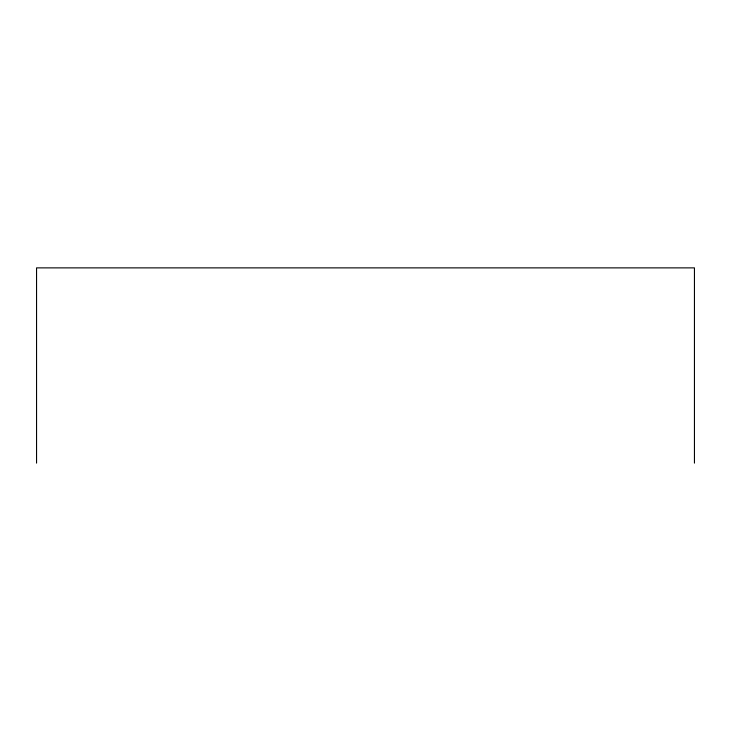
<?xml version="1.0" encoding="UTF-8"?>
<svg xmlns="http://www.w3.org/2000/svg" width="731" height="731" viewBox="0 0 731 731"><rect width="100%" height="100%" fill="white"/><g stroke="black" fill="none" stroke-linecap="round" stroke-linejoin="round"><path stroke-width="1.1" d="M694.45 463.125L694.45 267.875L36.55 267.875L36.55 463.125"/></g></svg>
